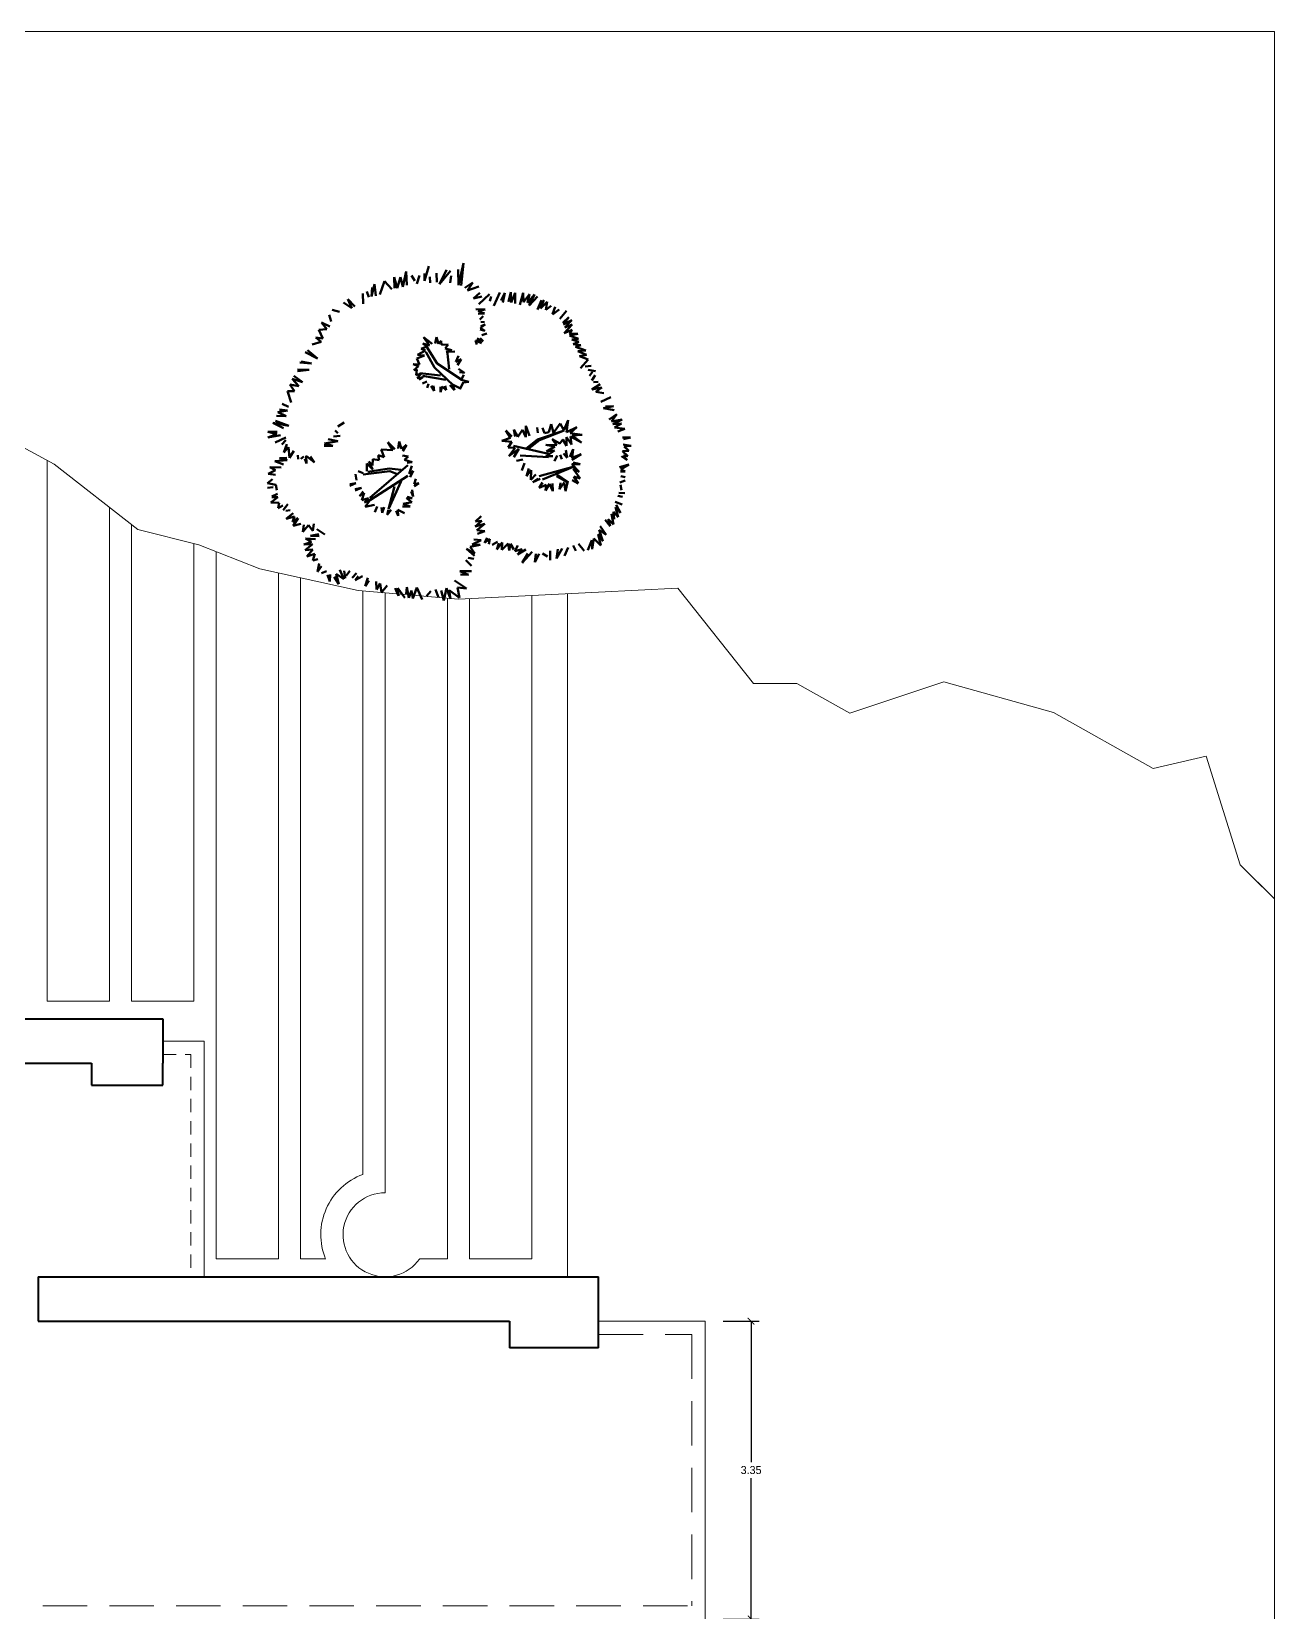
# Model space of a CAD drawing. Header units: metres. Extents: x 0 to 43.1, y 0 to 32.6.
# Drawn here: x 29.13 to 43.1, y 14.82 to 32.6 of the extents above; entities that cross this region are included whole.
import ezdxf

# ---------------------------------------------------------------- set-up
doc = ezdxf.new("R2010")
doc.units = ezdxf.units.M
doc.linetypes.add('DASHED', pattern=[0.75, 0.5, -0.25])
for name, color, linetype, lineweight in [('Ceco.NET 55', 254, 'Continuous', 9), ('equipment', 40, 'Continuous', 15), ('plants', 83, 'Continuous', 60), ('projection', 136, 'DASHED', 9), ('texture', 253, 'Continuous', 9), ('topography', 132, 'Continuous', 15), ('wall high', 5, 'Continuous', 40), ('wall low', 140, 'Continuous', 20)]:
    doc.layers.add(name, color=color, linetype=linetype, lineweight=lineweight)
doc.dimstyles.new('Ceco.NET', dxfattribs={"dimscale": 0.5, "dimtxt": 0.18, "dimasz": 0.15, "dimexe": 0.18, "dimexo": 0.4, "dimgap": 0.09, "dimtad": 0, "dimtih": 1, "dimtoh": 1, "dimzin": 0, "dimdsep": 46, "dimtxsty": 'Standard', "dimblk": 'ARCHTICK', "dimcen": 0.09, "dimclrd": 256, "dimclre": 256, "dimadec": 0, "dimazin": 0, "dimtfac": 1, "dimtofl": 0, "dimtmove": 0, "dimatfit": 3, "dimfxl": 1, "dimtolj": 1, "dimtzin": 0, "dimarcsym": 0})

# ---------------------------------------------------------------- blocks, each defined once
blk = doc.blocks.new('_ArchTick')
at = {"color": 0, "const_width": 0.15}
blk.add_lwpolyline([(-0.5, -0.5), (0.5, 0.5)], dxfattribs=at)
blk = doc.blocks.new('*D15')
at = {"layer": 'Defpoints', "color": 0, "ltscale": 0.3}
for p in [(36.701, 18.096), (36.701, 14.746), (37.216, 14.746)]:
    blk.add_point(p, dxfattribs=at)
at = {"layer": 'texture', "lineweight": -2, "ltscale": 0.3}
for p, q in [((36.901, 18.096), (37.306, 18.096)), ((37.216, 18.096), (37.216, 16.512)), ((37.216, 14.746), (37.216, 16.33)), ((36.901, 14.746), (37.306, 14.746))]:
    blk.add_line(p, q, dxfattribs=at)
at = {"layer": 'texture', "lineweight": -2, "ltscale": 0.3, "xscale": 0.075, "yscale": 0.075, "zscale": 0.075}
for p, rotation in [((37.216, 18.096), 90), ((37.216, 14.746), 270)]:
    blk.add_blockref('_ArchTick', p, dxfattribs=dict(at, rotation=rotation))
at = {"layer": 'texture', "color": 0, "ltscale": 0.3, "insert": (37.216, 16.421), "char_height": 0.09, "attachment_point": 5}
blk.add_mtext('\\A1;3.35', dxfattribs=at)
blk = doc.blocks.new('ARBRE10')
for p, q in [((0.239, 1.723), (0.297, 1.967)), ((0.297, 1.967), (0.272, 1.716)), ((-0.48, 1.688), (-0.485, 1.811)), ((-0.485, 1.811), (-0.451, 1.688)), ((-0.451, 1.688), (-0.411, 1.811)), ((-0.411, 1.811), (-0.387, 1.703)), ((-0.387, 1.703), (-0.347, 1.875)), ((-0.347, 1.875), (-0.342, 1.722)), ((-0.288, 1.831), (-0.249, 1.771)), ((-0.2, 1.831), (-0.229, 1.737)), ((-0.143, 1.771), (-0.092, 1.934)), ((-0.143, 1.854), (-0.143, 1.771)), ((-0.082, 1.816), (-0.077, 1.747)), ((-0.008, 1.858), (-0.004, 1.756)), ((0.028, 1.731), (0.105, 1.894)), ((0.152, 1.883), (0.028, 1.731)), ((0.145, 1.747), (0.159, 1.826)), ((0.235, 1.898), (0.239, 1.723)), ((-0.837, 1.629), (-0.83, 1.512)), ((-0.79, 1.651), (-0.768, 1.585)), ((-0.739, 1.592), (-0.706, 1.734)), ((-0.731, 1.694), (-0.739, 1.592)), ((-0.706, 1.734), (-0.688, 1.6)), ((-0.644, 1.618), (-0.593, 1.767)), ((-0.593, 1.767), (-0.51, 1.676)), ((0.312, 1.693), (0.4, 1.752)), ((0.4, 1.752), (0.341, 1.663)), ((0.341, 1.663), (0.469, 1.707)), ((0.479, 1.634), (0.41, 1.57)), ((0.588, 1.621), (0.468, 1.509)), ((0.704, 1.64), (0.639, 1.49)), ((0.72, 1.55), (0.76, 1.634)), ((0.76, 1.634), (0.74, 1.525)), ((0.804, 1.535), (0.828, 1.644)), ((0.828, 1.644), (0.833, 1.525)), ((0.833, 1.525), (0.878, 1.634)), ((0.878, 1.634), (0.878, 1.516)), ((0.931, 1.501), (0.966, 1.635)), ((0.966, 1.635), (0.97, 1.53)), ((0.97, 1.53), (1.04, 1.621)), ((1.04, 1.621), (1.015, 1.523)), ((1.015, 1.523), (1.093, 1.617)), ((1.093, 1.617), (1.033, 1.491)), ((-1.182, 1.443), (-1.098, 1.42)), ((-0.958, 1.462), (-1.052, 1.527)), ((-0.925, 1.48), (-1.005, 1.565)), ((-1.005, 1.565), (-0.958, 1.462)), ((0.41, 1.57), (0.504, 1.594)), ((0.437, 1.45), (0.541, 1.448)), ((0.541, 1.448), (0.462, 1.431)), ((0.462, 1.431), (0.534, 1.403)), ((0.607, 1.594), (0.592, 1.54)), ((1.033, 1.491), (1.128, 1.593)), ((1.173, 1.554), (1.128, 1.449)), ((1.128, 1.449), (1.201, 1.551)), ((1.201, 1.551), (1.163, 1.459)), ((1.163, 1.459), (1.236, 1.533)), ((1.236, 1.533), (1.222, 1.442)), ((1.222, 1.442), (1.282, 1.487)), ((1.328, 1.477), (1.296, 1.396)), ((1.373, 1.449), (1.296, 1.393)), ((1.454, 1.431), (1.38, 1.344)), ((-1.206, 1.256), (-1.299, 1.303)), ((-1.299, 1.303), (-1.239, 1.228)), ((-1.215, 1.387), (-1.192, 1.312)), ((0.534, 1.403), (0.462, 1.399)), ((0.479, 1.334), (0.519, 1.371)), ((0.541, 1.278), (0.487, 1.24)), ((0.492, 1.31), (0.534, 1.305)), ((0.492, 1.26), (0.541, 1.278)), ((1.415, 1.298), (1.482, 1.361)), ((1.482, 1.361), (1.422, 1.277)), ((1.422, 1.277), (1.513, 1.326)), ((1.517, 1.28), (1.429, 1.182)), ((1.513, 1.326), (1.436, 1.245)), ((1.436, 1.245), (1.517, 1.28)), ((-1.304, 1.083), (-1.407, 1.055)), ((-1.285, 1.12), (-1.365, 1.134)), ((-1.365, 1.134), (-1.304, 1.083)), ((-1.239, 1.228), (-1.332, 1.218)), ((-1.332, 1.218), (-1.285, 1.12)), ((-0.087, 1.043), (-0.162, 1.067)), ((-0.162, 1.067), (-0.114, 1.031)), ((-0.057, 1.061), (-0.153, 1.136)), ((-0.153, 1.136), (-0.087, 1.043)), ((-0.009, 1.136), (-0.021, 1.067)), ((0.015, 1.061), (-0.009, 1.136)), ((0.047, 1.094), (0.015, 1.061)), ((0.05, 1.049), (0.047, 1.094)), ((0.497, 1.07), (0.43, 1.1)), ((0.43, 1.1), (0.445, 1.055)), ((0.519, 1.092), (0.45, 1.122)), ((0.45, 1.122), (0.497, 1.07)), ((0.482, 1.124), (0.519, 1.092)), ((0.536, 1.208), (0.484, 1.221)), ((0.487, 1.24), (0.536, 1.208)), ((0.502, 1.159), (0.558, 1.179)), ((1.429, 1.182), (1.517, 1.217)), ((1.517, 1.217), (1.489, 1.172)), ((1.489, 1.172), (1.583, 1.172)), ((1.583, 1.172), (1.489, 1.154)), ((1.489, 1.154), (1.591, 1.119)), ((1.591, 1.119), (1.513, 1.112)), ((1.513, 1.112), (1.594, 1.084)), ((1.594, 1.084), (1.531, 1.059)), ((-1.346, 0.896), (-1.482, 0.966)), ((-1.458, 0.989), (-1.346, 0.896)), ((-0.141, 0.929), (-0.23, 0.896)), ((-0.23, 0.896), (-0.197, 0.828)), ((-0.132, 0.986), (-0.221, 0.938)), ((-0.221, 0.938), (-0.141, 0.929)), ((-0.114, 1.031), (-0.18, 1.007)), ((-0.18, 1.007), (-0.132, 0.986)), ((-0.128, 0.97), (-0.031, 0.797)), ((-0.121, 1.03), (-0.001, 0.842)), ((0.125, 1.055), (0.05, 1.049)), ((0.092, 1.01), (0.125, 1.055)), ((0.167, 0.992), (0.092, 1.01)), ((0.101, 0.971), (0.167, 0.992)), ((0.2, 0.974), (0.101, 0.971)), ((0.112, 0.985), (0.134, 0.775)), ((0.212, 0.858), (0.239, 0.926)), ((1.531, 1.059), (1.615, 1.045)), ((1.615, 1.045), (1.555, 1.028)), ((1.555, 1.028), (1.671, 0.986)), ((1.671, 0.986), (1.583, 0.979)), ((1.583, 0.979), (1.678, 0.937)), ((1.678, 0.937), (1.601, 0.922)), ((1.601, 0.922), (1.699, 0.887)), ((-1.571, 0.774), (-1.44, 0.769)), ((-1.44, 0.769), (-1.571, 0.755)), ((-1.412, 0.839), (-1.542, 0.853)), ((-1.528, 0.863), (-1.412, 0.839)), ((-0.197, 0.828), (-0.269, 0.831)), ((-0.269, 0.831), (-0.209, 0.81)), ((-0.209, 0.81), (-0.263, 0.765)), ((-0.263, 0.765), (-0.23, 0.771)), ((-0.23, 0.771), (-0.236, 0.708)), ((-0.236, 0.708), (-0.177, 0.726)), ((-0.177, 0.726), (-0.224, 0.675)), ((-0.195, 0.73), (0.037, 0.707)), ((-0.031, 0.797), (0.179, 0.595)), ((-0.001, 0.842), (0.276, 0.655)), ((0.269, 0.888), (0.212, 0.858)), ((0.23, 0.822), (0.269, 0.888)), ((0.307, 0.735), (0.242, 0.78)), ((0.251, 0.744), (0.307, 0.735)), ((1.699, 0.887), (1.612, 0.786)), ((1.731, 0.814), (1.664, 0.807)), ((1.699, 0.768), (1.78, 0.754)), ((1.713, 0.701), (1.748, 0.747)), ((-1.554, 0.585), (-1.655, 0.603)), ((-1.655, 0.603), (-1.602, 0.528)), ((-1.515, 0.629), (-1.629, 0.668)), ((-1.629, 0.668), (-1.554, 0.585)), ((-1.611, 0.703), (-1.515, 0.629)), ((-0.224, 0.675), (-0.156, 0.687)), ((-0.156, 0.687), (-0.203, 0.657)), ((-0.166, 0.7), (0.097, 0.655)), ((-0.117, 0.636), (-0.165, 0.616)), ((-0.096, 0.61), (-0.111, 0.565)), ((-0.066, 0.589), (-0.033, 0.532)), ((-0.033, 0.532), (-0.039, 0.589)), ((0.039, 0.517), (0.056, 0.583)), ((0.039, 0.577), (0.039, 0.517)), ((0.056, 0.583), (0.101, 0.541)), ((0.101, 0.541), (0.092, 0.589)), ((0.143, 0.595), (0.197, 0.541)), ((0.197, 0.541), (0.173, 0.604)), ((0.173, 0.604), (0.263, 0.559)), ((0.295, 0.63), (0.254, 0.553)), ((0.269, 0.657), (0.301, 0.711)), ((0.358, 0.633), (0.269, 0.657)), ((0.301, 0.627), (0.358, 0.633)), ((1.776, 0.708), (1.738, 0.649)), ((1.834, 0.607), (1.738, 0.547)), ((1.738, 0.547), (1.852, 0.571)), ((1.759, 0.631), (1.811, 0.635)), ((1.852, 0.571), (1.786, 0.523)), ((-1.742, 0.388), (-1.672, 0.353)), ((-1.602, 0.528), (-1.681, 0.528)), ((-1.681, 0.528), (-1.642, 0.401)), ((1.786, 0.523), (1.876, 0.505)), ((1.953, 0.463), (1.84, 0.409)), ((1.983, 0.361), (1.87, 0.338)), ((1.894, 0.355), (1.983, 0.361)), ((-1.817, 0.196), (-1.668, 0.139)), ((-1.699, 0.248), (-1.808, 0.253)), ((-1.681, 0.31), (-1.79, 0.292)), ((-1.79, 0.292), (-1.699, 0.248)), ((-1.773, 0.323), (-1.681, 0.31)), ((-1.117, 0.13), (-1.047, 0.178)), ((1.426, 0.09), (1.475, 0.204)), ((1.475, 0.204), (1.455, 0.069)), ((1.87, 0.338), (1.989, 0.314)), ((1.935, 0.212), (2.019, 0.272)), ((2.019, 0.272), (1.959, 0.188)), ((1.959, 0.188), (2.079, 0.212)), ((2.079, 0.212), (1.977, 0.158)), ((-1.799, 0.073), (-1.904, 0.073)), ((-1.904, 0.073), (-1.803, 0.047)), ((-1.803, 0.047), (-1.904, 0.008)), ((-1.904, 0.008), (-1.76, 0.034)), ((-1.668, 0.139), (-1.847, 0.174)), ((-1.847, 0.174), (-1.729, 0.113)), ((-1.703, 0.008), (-1.821, -0.049)), ((-1.165, 0.021), (-1.091, 0.025)), ((-1.148, 0.086), (-1.117, 0.056)), ((0.824, 0.004), (0.726, -0.028)), ((0.84, 0.02), (0.771, 0.086)), ((0.771, 0.086), (0.824, 0.004)), ((0.877, 0.02), (0.864, 0.098)), ((0.864, 0.098), (0.909, 0.016)), ((0.909, 0.016), (0.958, 0.094)), ((0.958, 0.094), (0.999, 0.012)), ((0.999, 0.012), (0.999, 0.139)), ((0.999, 0.139), (1.039, 0.025)), ((1.133, 0.061), (1.125, 0.122)), ((1.129, -0.015), (1.428, 0.086)), ((1.428, 0.086), (1.15, -0.021)), ((1.186, 0.118), (1.206, 0.057)), ((1.206, 0.057), (1.255, 0.069)), ((1.255, 0.069), (1.284, 0.159)), ((1.284, 0.159), (1.308, 0.061)), ((1.308, 0.061), (1.385, 0.167)), ((1.385, 0.167), (1.426, 0.09)), ((1.455, 0.069), (1.569, 0.126)), ((1.512, -0.069), (1.455, 0.012)), ((1.455, 0.012), (1.455, -0.085)), ((1.569, 0.126), (1.495, 0.057)), ((1.495, 0.057), (1.63, 0.037)), ((1.625, -0.049), (1.499, 0.02)), ((1.499, 0.02), (1.512, -0.069)), ((1.63, 0.037), (1.52, 0.029)), ((1.52, 0.029), (1.625, -0.049)), ((1.977, 0.158), (2.073, 0.164)), ((2.073, 0.164), (1.995, 0.122)), ((1.995, 0.122), (2.109, 0.104)), ((2.109, 0.104), (2.031, 0.074)), ((2.085, 0.009), (2.174, 0.009)), ((2.174, 0.009), (2.097, -0.009)), ((-1.703, -0.023), (-1.747, -0.071)), ((-1.69, -0.067), (-1.725, -0.159)), ((-1.725, -0.159), (-1.672, -0.102)), ((-1.672, -0.102), (-1.659, -0.22)), ((-1.659, -0.22), (-1.611, -0.141)), ((-1.27, -0.084), (-1.174, -0.084)), ((-1.266, -0.058), (-1.117, -0.032)), ((-1.174, -0.084), (-1.266, -0.058)), ((-1.117, -0.032), (-1.226, -0.01)), ((-0.497, -0.136), (-0.631, -0.127)), ((-0.631, -0.127), (-0.596, -0.214)), ((-0.475, -0.124), (-0.556, -0.046)), ((-0.556, -0.046), (-0.497, -0.136)), ((-0.428, -0.036), (-0.438, -0.117)), ((-0.4, -0.12), (-0.428, -0.036)), ((-0.344, -0.074), (-0.4, -0.12)), ((-0.385, -0.145), (-0.344, -0.074)), ((0.726, -0.028), (0.84, -0.041)), ((0.84, -0.041), (0.799, -0.106)), ((0.799, -0.106), (0.877, -0.11)), ((0.877, -0.11), (0.808, -0.203)), ((0.808, -0.203), (0.917, -0.118)), ((0.86, -0.087), (1.254, -0.177)), ((0.917, -0.118), (0.864, -0.212)), ((1, -0.114), (1.129, -0.015)), ((1.15, -0.021), (1.03, -0.117)), ((1.345, -0.077), (1.223, -0.073)), ((1.223, -0.073), (1.324, -0.094)), ((1.32, -0.138), (1.227, -0.203)), ((1.324, -0.094), (1.231, -0.151)), ((1.231, -0.151), (1.32, -0.138)), ((1.381, -0.061), (1.292, -0.012)), ((1.292, -0.012), (1.345, -0.077)), ((1.414, -0.016), (1.381, -0.061)), ((1.455, -0.085), (1.414, -0.016)), ((1.422, -0.171), (1.463, -0.22)), ((1.463, -0.22), (1.446, -0.134)), ((1.491, -0.208), (1.528, -0.122)), ((1.528, -0.122), (1.52, -0.22)), ((2.156, -0.141), (2.085, -0.147)), ((2.085, -0.147), (2.144, -0.201)), ((2.091, -0.069), (2.18, -0.087)), ((2.18, -0.087), (2.103, -0.093)), ((2.103, -0.093), (2.156, -0.141)), ((-1.755, -0.329), (-1.882, -0.325)), ((-1.882, -0.325), (-1.817, -0.36)), ((-1.685, -0.246), (-1.825, -0.259)), ((-1.825, -0.259), (-1.729, -0.294)), ((-1.69, -0.22), (-1.773, -0.224)), ((-1.773, -0.224), (-1.685, -0.246)), ((-1.567, -0.189), (-1.563, -0.237)), ((-1.497, -0.207), (-1.532, -0.233)), ((-1.489, -0.233), (-1.467, -0.285)), ((-1.467, -0.285), (-1.471, -0.198)), ((-1.471, -0.198), (-1.379, -0.272)), ((-1.379, -0.272), (-1.423, -0.207)), ((-0.724, -0.351), (-0.79, -0.283)), ((-0.79, -0.283), (-0.79, -0.37)), ((-0.78, -0.379), (-0.54, -0.342)), ((-0.727, -0.308), (-0.768, -0.261)), ((-0.768, -0.261), (-0.724, -0.351)), ((-0.757, -0.672), (-0.33, -0.304)), ((-0.724, -0.236), (-0.727, -0.308)), ((-0.653, -0.248), (-0.724, -0.236)), ((-0.596, -0.214), (-0.662, -0.192)), ((-0.662, -0.192), (-0.653, -0.248)), ((-0.54, -0.342), (-0.405, -0.357)), ((-0.325, -0.205), (-0.388, -0.195)), ((-0.366, -0.242), (-0.325, -0.205)), ((-0.282, -0.27), (-0.366, -0.242)), ((-0.338, -0.276), (-0.282, -0.27)), ((-0.316, -0.401), (-0.285, -0.311)), ((0.962, -0.24), (0.893, -0.256)), ((0.932, -0.195), (1.254, -0.212)), ((0.982, -0.281), (0.954, -0.362)), ((1.031, -0.342), (1.003, -0.427)), ((1.147, -0.428), (1.541, -0.32)), ((1.541, -0.32), (1.183, -0.464)), ((1.227, -0.203), (1.3, -0.203)), ((1.349, -0.195), (1.32, -0.26)), ((1.385, -0.187), (1.402, -0.236)), ((1.621, -0.179), (1.516, -0.244)), ((1.609, -0.293), (1.516, -0.293)), ((1.516, -0.293), (1.597, -0.379)), ((1.52, -0.22), (1.621, -0.179)), ((1.528, -0.273), (1.609, -0.293)), ((1.597, -0.379), (1.528, -0.346)), ((1.528, -0.346), (1.609, -0.452)), ((2.049, -0.326), (2.156, -0.296)), ((2.156, -0.296), (2.067, -0.35)), ((2.067, -0.35), (2.115, -0.374)), ((2.138, -0.248), (2.073, -0.201)), ((2.144, -0.201), (2.097, -0.195)), ((2.097, -0.195), (2.138, -0.248)), ((-1.852, -0.46), (-1.908, -0.504)), ((-1.908, -0.504), (-1.812, -0.526)), ((-1.817, -0.36), (-1.9, -0.399)), ((-1.9, -0.399), (-1.817, -0.412)), ((-1.812, -0.526), (-1.803, -0.583)), ((-0.983, -0.517), (-0.914, -0.504)), ((-0.914, -0.504), (-0.98, -0.535)), ((-0.918, -0.404), (-0.905, -0.473)), ((-0.889, -0.37), (-0.833, -0.395)), ((-0.832, -0.409), (-0.532, -0.372)), ((-0.75, -0.694), (-0.33, -0.424)), ((-0.547, -0.799), (-0.405, -0.484)), ((-0.532, -0.372), (-0.458, -0.402)), ((-0.269, -0.367), (-0.316, -0.401)), ((-0.304, -0.439), (-0.269, -0.367)), ((-0.26, -0.517), (-0.238, -0.457)), ((-0.207, -0.504), (-0.26, -0.517)), ((-0.257, -0.538), (-0.207, -0.504)), ((1.003, -0.427), (1.056, -0.358)), ((1.056, -0.358), (1.052, -0.468)), ((1.052, -0.468), (1.109, -0.407)), ((1.076, -0.493), (1.137, -0.452)), ((1.157, -0.456), (1.076, -0.493)), ((1.149, -0.558), (1.186, -0.497)), ((1.227, -0.525), (1.149, -0.558)), ((1.263, -0.513), (1.219, -0.59)), ((1.219, -0.59), (1.227, -0.525)), ((1.3, -0.594), (1.263, -0.513)), ((1.296, -0.509), (1.3, -0.594)), ((1.472, -0.496), (1.344, -0.404)), ((1.344, -0.428), (1.469, -0.499)), ((1.43, -0.497), (1.377, -0.574)), ((1.377, -0.574), (1.389, -0.501)), ((1.442, -0.594), (1.43, -0.497)), ((1.471, -0.484), (1.442, -0.594)), ((1.585, -0.509), (1.52, -0.472)), ((1.609, -0.452), (1.536, -0.432)), ((1.536, -0.432), (1.585, -0.509)), ((2.055, -0.499), (2.115, -0.476)), ((2.115, -0.374), (2.061, -0.374)), ((2.061, -0.523), (2.073, -0.583)), ((2.067, -0.428), (2.115, -0.44)), ((-1.908, -0.557), (-1.843, -0.552)), ((-1.791, -0.663), (-1.869, -0.722)), ((-1.86, -0.657), (-1.795, -0.627)), ((-1.86, -0.663), (-1.791, -0.663)), ((-0.921, -0.573), (-0.852, -0.557)), ((-0.852, -0.557), (-0.921, -0.588)), ((-0.833, -0.598), (-0.874, -0.651)), ((-0.874, -0.651), (-0.821, -0.616)), ((-0.821, -0.616), (-0.846, -0.698)), ((-0.846, -0.698), (-0.771, -0.676)), ((-0.771, -0.676), (-0.815, -0.722)), ((-0.815, -0.722), (-0.749, -0.691)), ((-0.749, -0.691), (-0.808, -0.772)), ((-0.48, -0.544), (-0.547, -0.799)), ((-0.344, -0.676), (-0.279, -0.673)), ((-0.285, -0.719), (-0.344, -0.676)), ((-0.279, -0.673), (-0.338, -0.66)), ((-0.291, -0.601), (-0.269, -0.654)), ((-0.269, -0.654), (-0.279, -0.579)), ((2.031, -0.649), (2.085, -0.661)), ((2.043, -0.613), (2.109, -0.619)), ((-1.869, -0.722), (-1.776, -0.727)), ((-1.776, -0.727), (-1.786, -0.786)), ((-1.786, -0.786), (-1.736, -0.757)), ((-1.731, -0.811), (-1.677, -0.742)), ((-1.652, -0.811), (-1.702, -0.816)), ((-1.618, -0.845), (-1.697, -0.905)), ((-1.697, -0.905), (-1.603, -0.88)), ((-1.603, -0.88), (-1.628, -0.939)), ((-0.808, -0.772), (-0.706, -0.751)), ((-0.674, -0.769), (-0.702, -0.832)), ((-0.618, -0.841), (-0.625, -0.779)), ((-0.596, -0.775), (-0.618, -0.841)), ((-0.562, -0.863), (-0.547, -0.804)), ((-0.515, -0.807), (-0.562, -0.863)), ((-0.462, -0.816), (-0.438, -0.875)), ((-0.438, -0.875), (-0.441, -0.804)), ((-0.441, -0.804), (-0.366, -0.844)), ((-0.391, -0.769), (-0.304, -0.769)), ((-0.381, -0.738), (-0.285, -0.719)), ((-0.304, -0.769), (-0.381, -0.738)), ((0.433, -0.937), (0.496, -0.877)), ((1.989, -0.912), (1.959, -0.852)), ((1.959, -0.852), (1.983, -0.972)), ((2.037, -0.888), (1.983, -0.828)), ((1.983, -0.828), (1.989, -0.912)), ((2.001, -0.715), (2.079, -0.745)), ((2.061, -0.84), (2.007, -0.774)), ((2.007, -0.774), (2.037, -0.888)), ((2.013, -0.751), (2.061, -0.84)), ((-1.628, -0.939), (-1.564, -0.9)), ((-1.564, -0.9), (-1.618, -0.984)), ((-1.618, -0.984), (-1.534, -0.964)), ((-1.499, -0.974), (-1.509, -1.053)), ((-1.509, -1.053), (-1.445, -0.979)), ((-1.445, -0.979), (-1.396, -1.043)), ((-1.396, -1.043), (-1.386, -0.964)), ((-1.351, -1.023), (-1.262, -1.082)), ((0.428, -0.992), (0.504, -0.929)), ((0.537, -0.964), (0.428, -0.992)), ((0.504, -0.929), (0.433, -0.937)), ((0.447, -1.033), (0.537, -0.964)), ((0.537, -1.044), (0.447, -1.033)), ((0.453, -1.074), (0.537, -1.044)), ((1.899, -1.085), (1.822, -1.032)), ((1.822, -1.032), (1.864, -1.157)), ((1.834, -0.99), (1.899, -1.085)), ((1.947, -0.99), (1.888, -0.918)), ((1.983, -0.972), (1.923, -0.912)), ((1.923, -0.912), (1.947, -0.99)), ((-1.411, -1.166), (-1.499, -1.196)), ((-1.499, -1.196), (-1.401, -1.191)), ((-1.401, -1.191), (-1.485, -1.26)), ((-1.366, -1.137), (-1.48, -1.127)), ((-1.48, -1.127), (-1.411, -1.166)), ((-1.332, -1.078), (-1.425, -1.097)), ((-1.425, -1.097), (-1.327, -1.102)), ((0.42, -1.322), (0.332, -1.243)), ((0.332, -1.243), (0.423, -1.298)), ((0.373, -1.221), (0.485, -1.199)), ((0.423, -1.298), (0.373, -1.221)), ((0.395, -1.194), (0.494, -1.145)), ((0.485, -1.199), (0.395, -1.194)), ((0.494, -1.145), (0.412, -1.139)), ((0.564, -1.119), (0.531, -1.178)), ((0.531, -1.178), (0.594, -1.13)), ((0.594, -1.13), (0.583, -1.193)), ((0.678, -1.167), (0.619, -1.2)), ((0.671, -1.252), (0.73, -1.174)), ((0.693, -1.182), (0.671, -1.252)), ((0.73, -1.174), (0.726, -1.255)), ((0.726, -1.255), (0.8, -1.185)), ((0.8, -1.185), (0.811, -1.263)), ((0.811, -1.263), (0.825, -1.189)), ((0.825, -1.189), (0.862, -1.252)), ((0.872, -1.271), (0.908, -1.205)), ((1.404, -1.241), (1.344, -1.354)), ((1.475, -1.229), (1.433, -1.324)), ((1.529, -1.205), (1.559, -1.265)), ((1.589, -1.187), (1.655, -1.265)), ((1.738, -1.145), (1.696, -1.259)), ((1.744, -1.247), (1.738, -1.145)), ((1.762, -1.127), (1.744, -1.247)), ((1.84, -1.205), (1.762, -1.127)), ((1.864, -1.157), (1.81, -1.079)), ((1.81, -1.079), (1.84, -1.205)), ((-1.485, -1.26), (-1.396, -1.25)), ((-1.396, -1.25), (-1.465, -1.329)), ((-1.465, -1.329), (-1.376, -1.3)), ((-1.376, -1.3), (-1.396, -1.374)), ((-1.396, -1.374), (-1.341, -1.359)), ((-1.327, -1.408), (-1.346, -1.502)), ((0.324, -1.371), (0.387, -1.434)), ((0.349, -1.347), (0.414, -1.355)), ((0.956, -1.247), (0.872, -1.271)), ((0.902, -1.307), (0.956, -1.247)), ((0.997, -1.253), (0.902, -1.307)), ((1.069, -1.277), (0.956, -1.402)), ((0.956, -1.402), (1.021, -1.295)), ((1.147, -1.301), (1.099, -1.396)), ((1.099, -1.396), (1.111, -1.301)), ((1.183, -1.295), (1.242, -1.33)), ((1.272, -1.265), (1.272, -1.372)), ((1.344, -1.354), (1.356, -1.247)), ((-1.346, -1.502), (-1.302, -1.438)), ((-1.243, -1.497), (-1.302, -1.517)), ((-1.233, -1.537), (-1.208, -1.611)), ((-1.208, -1.611), (-1.203, -1.532)), ((-1.159, -1.561), (-1.105, -1.641)), ((-1.105, -1.641), (-1.134, -1.527)), ((-1.134, -1.527), (-1.05, -1.586)), ((-1.05, -1.586), (-1.095, -1.482)), ((-1.045, -1.492), (-1.035, -1.576)), ((-0.981, -1.492), (-1.021, -1.547)), ((-0.907, -1.517), (-0.956, -1.571)), ((-0.838, -1.552), (-0.922, -1.596)), ((-0.922, -1.596), (-0.887, -1.552)), ((-0.779, -1.571), (-0.808, -1.665)), ((0.256, -1.497), (0.387, -1.494)), ((0.352, -1.535), (0.256, -1.497)), ((0.261, -1.532), (0.352, -1.535)), ((-0.808, -1.665), (-0.769, -1.601)), ((-0.685, -1.611), (-0.68, -1.7)), ((-0.68, -1.7), (-0.641, -1.636)), ((-0.641, -1.636), (-0.626, -1.734)), ((-0.626, -1.734), (-0.562, -1.655)), ((-0.473, -1.685), (-0.433, -1.774)), ((-0.433, -1.774), (-0.443, -1.685)), ((-0.443, -1.685), (-0.364, -1.794)), ((-0.35, -1.751), (-0.339, -1.675)), ((-0.339, -1.675), (-0.317, -1.795)), ((-0.317, -1.795), (-0.29, -1.713)), ((-0.29, -1.713), (-0.274, -1.803)), ((-0.274, -1.803), (-0.227, -1.68)), ((-0.227, -1.68), (-0.17, -1.814)), ((-0.072, -1.721), (-0.121, -1.778)), ((-0.017, -1.702), (0.016, -1.792)), ((0.046, -1.713), (0.076, -1.825)), ((0.076, -1.825), (0.106, -1.685)), ((0.106, -1.685), (0.15, -1.806)), ((0.15, -1.806), (0.136, -1.71)), ((0.136, -1.71), (0.251, -1.797)), ((0.33, -1.691), (0.196, -1.601)), ((0.251, -1.797), (0.229, -1.68)), ((0.229, -1.68), (0.33, -1.691))]:
    blk.add_line(p, q)
blk = doc.blocks.new('piso 3')
at = {"layer": 'Ceco.NET 55', "ltscale": 0.3}
blk.add_line((43.1, 32.6), (43.1, 0), dxfattribs=at)
blk.add_lwpolyline([(43.1, 0), (0, 0), (0, 32.6), (43.1, 32.6)], dxfattribs=at)
at = {"layer": 'equipment'}
for p, q in [((29.301, 21.696), (29.301, 27.779)), ((30.001, 21.696), (30.001, 27.25)), ((30.251, 21.696), (30.251, 27.053)), ((30.951, 21.696), (30.951, 26.842)), ((31.201, 18.796), (31.201, 26.751)), ((31.901, 18.796), (31.901, 26.512)), ((32.151, 18.796), (32.151, 26.457)), ((32.851, 19.747), (32.851, 26.308)), ((33.101, 19.541), (33.101, 26.287)), ((33.801, 18.796), (33.801, 26.226)), ((34.051, 18.796), (34.051, 26.222)), ((34.751, 18.796), (34.751, 26.257)), ((35.151, 18.596), (35.151, 26.278)), ((29.301, 21.696), (30.001, 21.696)), ((30.251, 21.696), (30.951, 21.696)), ((31.201, 18.796), (31.901, 18.796)), ((32.151, 18.796), (32.432, 18.796)), ((33.488, 18.796), (33.801, 18.796)), ((34.051, 18.796), (34.751, 18.796))]:
    blk.add_line(p, q, dxfattribs=at)
at = {"layer": 'equipment', "ltscale": 0.3}
for radius, start, end in [(0.723, 110.2345, 202.1755), (0.473, 90, 324.7593)]:
    blk.add_arc((33.101, 19.068), radius, start, end, dxfattribs=at)
at = {"layer": 'projection', "ltscale": 0.3}
for p, q in [((30.601, 21.096), (30.916, 21.096)), ((30.916, 21.096), (30.916, 18.596))]:
    blk.add_line(p, q, dxfattribs=at)
at = {"layer": 'projection'}
for p, q in [((35.501, 17.946), (36.551, 17.946)), ((36.551, 17.946), (36.551, 14.896)), ((14.251, 14.896), (36.551, 14.896))]:
    blk.add_line(p, q, dxfattribs=at)
at = {"layer": 'topography'}
for p, q in [((29.381, 27.736), (27.826, 28.573)), ((30.321, 26.999), (29.381, 27.736)), ((31.007, 26.828), (30.321, 26.999)), ((31.694, 26.558), (31.007, 26.828)), ((32.798, 26.313), (31.694, 26.558)), ((35.501, 26.296), (36.394, 26.341)), ((36.394, 26.341), (37.244, 25.267)), ((33.926, 26.215), (32.798, 26.313)), ((35.501, 26.296), (33.926, 26.215)), ((37.244, 25.267), (37.731, 25.267)), ((37.731, 25.267), (38.325, 24.934)), ((37.731, 25.267), (38.325, 24.934)), ((38.325, 24.934), (39.383, 25.287)), ((38.325, 24.934), (39.383, 25.287))]:
    blk.add_line(p, q, dxfattribs=at)
at = {"layer": 'topography', "ltscale": 0.3}
for p, q in [((39.383, 25.287), (40.617, 24.941)), ((39.383, 25.287), (40.617, 24.941)), ((40.617, 24.941), (41.737, 24.311)), ((40.617, 24.941), (41.737, 24.311)), ((41.737, 24.311), (42.332, 24.451)), ((41.737, 24.311), (42.332, 24.451)), ((42.332, 24.451), (42.717, 23.228)), ((42.332, 24.451), (42.717, 23.228)), ((42.717, 23.228), (43.1, 22.845)), ((42.717, 23.228), (42.962, 22.983))]:
    blk.add_line(p, q, dxfattribs=at)
at = {"layer": 'wall high'}
for p, q in [((27.351, 21.496), (30.601, 21.496)), ((27.351, 20.996), (29.801, 20.996)), ((29.201, 18.596), (30.451, 18.596)), ((29.201, 18.596), (29.201, 18.096)), ((30.451, 18.596), (35.501, 18.596)), ((35.501, 17.796), (35.501, 18.596)), ((29.201, 18.096), (34.501, 18.096)), ((35.501, 17.796), (34.501, 17.796))]:
    blk.add_line(p, q, dxfattribs=at)
at = {"layer": 'wall high', "ltscale": 0.3}
for p, q in [((30.601, 21.496), (30.601, 20.996)), ((29.801, 20.996), (29.801, 20.75)), ((30.601, 20.75), (30.601, 20.996)), ((29.801, 20.75), (30.601, 20.75)), ((34.501, 18.096), (34.501, 17.796))]:
    blk.add_line(p, q, dxfattribs=at)
at = {"layer": 'wall low', "ltscale": 0.3}
for p, q in [((30.601, 21.246), (31.066, 21.246)), ((31.066, 21.246), (31.066, 18.596))]:
    blk.add_line(p, q, dxfattribs=at)
at = {"layer": 'wall low'}
for p, q in [((35.501, 18.096), (36.701, 18.096)), ((36.701, 18.096), (36.701, 14.746))]:
    blk.add_line(p, q, dxfattribs=at)
at = {"layer": 'plants', "ltscale": 0.3}
blk.add_blockref('ARBRE10', (33.686, 28.027), dxfattribs=at)
at = {"layer": 'texture', "ltscale": 0.3}
dim = blk.add_aligned_dim(p1=(36.701, 18.096), p2=(36.701, 14.746), distance=0.514, dimstyle='Ceco.NET', dxfattribs=at)
dim.commit()
dim.dimension.update_dxf_attribs({"geometry": '*D15', "text_midpoint": (37.216, 16.421)})

msp = doc.modelspace()

# ---------------------------------------------------------------- block references
msp.add_blockref('piso 3', (0, 0))

doc.saveas('drawing.dxf')
